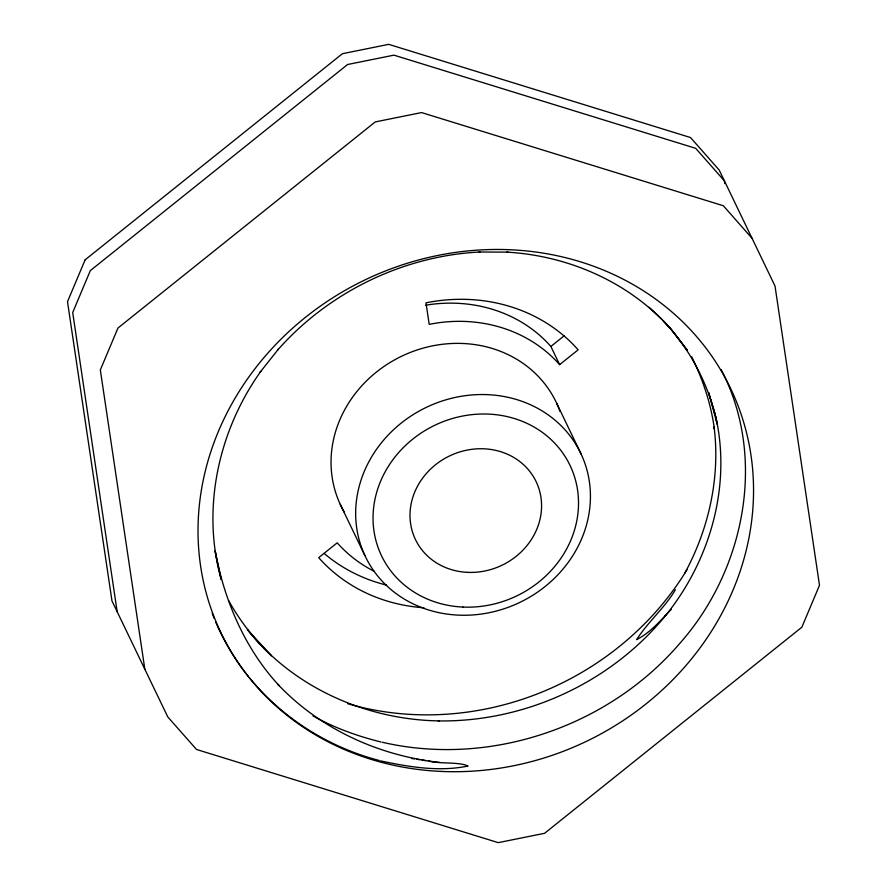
<?xml version="1.0" encoding="UTF-8"?>
<svg xmlns="http://www.w3.org/2000/svg" width="887" height="887" viewBox="0 0 887 887"><rect width="100%" height="100%" fill="white"/><g stroke="black" fill="none" stroke-linecap="round" stroke-linejoin="round"><path stroke-width="1.33" d="M684.897 572.958C708.924 528.63 720.355 477.184 714.102 426.924L714.401 429.075C711.008 403.873 702.914 379.636 691.727 356.862M675.395 589.733C664.906 607.75 647.31 622.563 636.666 639.649C650.315 632.608 660.837 620.301 671.304 609.258M664.884 616.421C709.888 561.294 731.664 486.165 715.598 416.047L717.173 424.174L708.702 392.675M665.572 615.578C610.821 682.724 524.76 722.251 438.222 720.92L439.309 720.909C366.242 719.812 293.02 687.48 247.384 629.626L271.433 655.803C254.569 639.66 240.011 621.122 228.702 600.676M425.671 305.206A143.284 129.746 -25.7 0 1 550.882 346.451L564.243 335.741M559.63 364.646L578.147 349.822A167.133 151.344 -25.7 0 0 425.993 302.833L429.197 324.365A143.284 129.746 -25.7 0 1 559.63 364.646L550.882 346.451M428.554 761.046C439.597 764.062 459.045 761.678 468.037 766.024C439.187 772.056 409.007 766.967 380.601 760.891M411.756 758.496L414.34 758.895M416.923 759.294L419.507 759.693M422.079 760.092L425.948 760.691M439.741 762.432C378.937 755.768 319.93 728.992 277.753 684.221L279.261 685.795C244.757 648.696 224.256 600.277 215.131 550.871L221.162 579.521C201.338 508.694 218.402 430.76 260.778 371.409L260.046 372.318L278.407 349.123L277.819 349.866C328.767 292.156 403.02 255.877 479.978 251.997L478.958 252.008L508.129 252.141L506.887 252.141C568.977 255.711 630.191 282.543 671.459 329.687L687.126 350.043L671.459 329.687L663.498 321.105M382.419 742.275C489.668 767.177 608.05 726.952 679.575 643.64C744.492 570.651 767.355 458.124 721.175 369.646M381.1 742.009C357.439 736.177 334.299 727.839 312.989 715.942M379.303 760.503C328.622 747.331 282.21 718.115 249.18 677.402M649.107 307.279L661.735 319.198M662.622 320.185C688.09 346.429 706.008 379.492 715.244 414.817M752.032 238.281L723.326 205.751L421.569 112.571L375.234 121.929L117.971 328.024L100.331 369.912L144.825 669.186M556.604 403.13L581.229 454.299A119.435 108.159 -25.7 0 1 458.435 615.134A119.435 108.159 -25.7 0 1 379.481 445.252A119.435 108.159 -25.7 0 1 581.229 454.299M340.242 504.337L364.867 555.495M212.226 613.239L214.111 618.383M708.713 392.741L715.21 414.75M724.801 183.598L724.391 180.87L695.696 148.329L393.939 55.149L347.593 64.507L90.341 270.602L72.701 312.501L117.184 611.764M344.411 512.32A119.435 108.159 -25.7 0 1 402.842 355.654A119.435 108.159 -25.7 0 1 560.03 411.468M423.975 607.772A167.133 151.344 -25.7 0 1 318.71 557.646L337.215 542.822A143.284 129.746 -25.7 0 0 374.225 571.328M386.544 585.11A167.133 151.344 -25.7 0 1 324.221 553.477M687.004 569.698A282.587 255.899 -25.7 0 1 347.593 703.657M248.349 676.448A282.532 259.403 -33.2 0 1 215.674 622.042M85.141 259.802L67.501 301.691L111.984 600.965L167.798 716.94L196.504 749.471L498.261 842.65L544.596 833.292L801.859 627.198L819.499 585.309L775.016 286.035L719.202 170.06L690.496 137.529L388.739 44.35L342.404 53.708L85.141 259.802M462.992 607.063A104.533 94.654 -25.7 0 0 570.463 466.296A104.533 94.654 -25.7 0 0 393.895 458.379A104.533 94.654 -25.7 0 0 462.992 607.063M467.593 572.359A66.924 60.604 -25.7 0 0 536.413 482.229A66.924 60.604 -25.7 0 0 423.354 477.162A66.924 60.604 -25.7 0 0 467.593 572.359M441.205 771.424A282.587 255.899 -25.7 0 0 731.753 390.868A282.587 255.899 -25.7 0 0 254.392 369.469A282.587 255.899 -25.7 0 0 441.205 771.424"/></g></svg>
